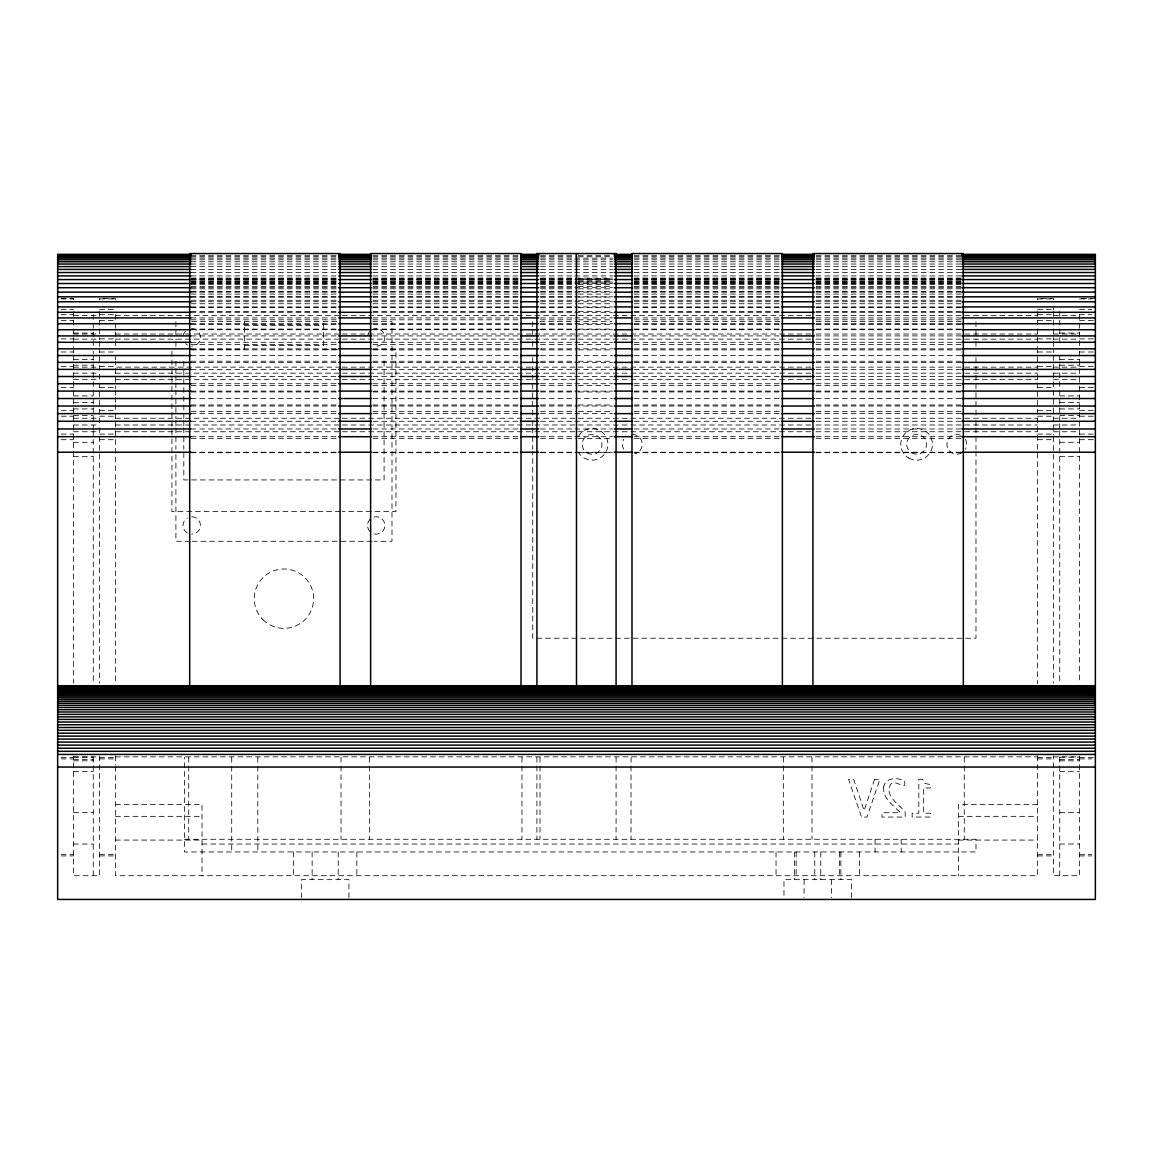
<?xml version="1.0" encoding="UTF-8"?>
<svg xmlns="http://www.w3.org/2000/svg" width="1153" height="1153" viewBox="0 0 1153 1153"><rect width="100%" height="100%" fill="white"/><g stroke="black" fill="none" stroke-linecap="round" stroke-linejoin="round"><path stroke-width="0.75" stroke-dasharray="5 3.75" d="M190.966 255.721L336.892 255.721M372.923 255.721L518.85 255.721M540.469 255.721L576.5 255.721M578.302 255.721L612.531 255.721M634.15 255.721L780.077 255.721M816.108 255.721L962.034 255.721M190.966 256.788L336.892 256.788M372.923 256.788L518.85 256.788M540.469 256.788L576.5 256.788M578.302 256.788L612.531 256.788M634.15 256.788L780.077 256.788M816.108 256.788L962.034 256.788M190.966 258.142L336.892 258.142M372.923 258.142L518.85 258.142M540.469 258.142L572.897 258.142M574.698 258.142L612.531 258.142M634.15 258.142L780.077 258.142M816.108 258.142L962.034 258.142M190.966 259.814L336.892 259.814M372.923 259.814L518.85 259.814M540.469 259.814L572.897 259.814M574.698 259.814L612.531 259.814M634.15 259.814L780.077 259.814M816.108 259.814L962.034 259.814M190.966 261.774L336.892 261.774M372.923 261.774L518.85 261.774M540.469 261.774L572.897 261.774M574.698 261.774L612.531 261.774M634.15 261.774L780.077 261.774M816.108 261.774L962.034 261.774M190.966 264.037L336.892 264.037M372.923 264.037L518.85 264.037M540.469 264.037L572.897 264.037M574.698 264.037L612.531 264.037M634.15 264.037L780.077 264.037M816.108 264.037L962.034 264.037M190.966 266.574L336.892 266.574M372.923 266.574L518.85 266.574M540.469 266.574L572.897 266.574M574.698 266.574L612.531 266.574M634.15 266.574L780.077 266.574M816.108 266.574L962.034 266.574M190.966 269.413L336.892 269.413M372.923 269.413L518.85 269.413M540.469 269.413L572.897 269.413M574.698 269.413L612.531 269.413M634.15 269.413L780.077 269.413M816.108 269.413L962.034 269.413M190.966 272.526L336.892 272.526M372.923 272.526L518.85 272.526M540.469 272.526L572.897 272.526M574.698 272.526L612.531 272.526M634.15 272.526L780.077 272.526M816.108 272.526L962.034 272.526M190.966 275.913L336.892 275.913M372.923 275.913L518.85 275.913M540.469 275.913L572.897 275.913M574.698 275.913L612.531 275.913M634.15 275.913L780.077 275.913M816.108 275.913L962.034 275.913M190.966 278.089L336.964 278.089M372.923 278.089L518.864 278.089M540.469 278.089L612.531 278.089M634.136 278.089L780.077 278.089M816.036 278.089L962.034 278.089M191.081 278.651L336.964 278.651M372.981 278.651L518.864 278.651M540.483 278.651L576.5 278.651M578.302 278.651L612.517 278.651M634.136 278.651L780.019 278.651M816.036 278.651L961.919 278.651M191.081 279.3L336.964 279.3M372.981 279.3L518.864 279.3M540.483 279.3L576.5 279.3M578.302 279.3L612.517 279.3M634.136 279.3L780.019 279.3M816.036 279.3L961.919 279.3M190.966 279.574L336.892 279.574M372.923 279.574L518.85 279.574M540.469 279.574L572.897 279.574M574.698 279.574L612.531 279.574M634.15 279.574L780.077 279.574M816.108 279.574L962.034 279.574M191.081 280.237L336.964 280.237M372.981 280.237L518.864 280.237M540.483 280.237L576.5 280.237M578.302 280.237L612.517 280.237M634.136 280.237L780.019 280.237M816.036 280.237L961.919 280.237M191.081 281.447L336.964 281.447M372.981 281.447L518.864 281.447M540.483 281.447L576.5 281.447M578.302 281.447L612.517 281.447M634.136 281.447L780.019 281.447M816.036 281.447L961.919 281.447M190.966 282.053L336.964 282.053M372.923 282.053L518.864 282.053M540.469 282.053L572.897 282.053M574.698 282.053L612.531 282.053M634.136 282.053L780.077 282.053M816.036 282.053L962.034 282.053M191.081 282.903L336.964 282.903M372.981 282.903L518.864 282.903M540.483 282.903L576.5 282.903M578.302 282.903L612.517 282.903M634.136 282.903L780.019 282.903M816.036 282.903L961.919 282.903M190.966 283.508L336.892 283.508M372.923 283.508L518.85 283.508M540.469 283.508L572.897 283.508M574.698 283.508L612.531 283.508M634.15 283.508L780.077 283.508M816.108 283.508L962.034 283.508M191.081 284.632L336.964 284.632M372.981 284.632L518.864 284.632M540.483 284.632L576.5 284.632M578.302 284.632L612.517 284.632M634.136 284.632L780.019 284.632M816.036 284.632L961.919 284.632M191.081 286.621L336.964 286.621M372.981 286.621L518.864 286.621M540.483 286.621L576.5 286.621M578.302 286.621L612.517 286.621M634.136 286.621L780.019 286.621M816.036 286.621L961.919 286.621M190.966 287.702L336.892 287.702M372.923 287.702L518.85 287.702M540.469 287.702L572.897 287.702M574.698 287.702L612.531 287.702M634.15 287.702L780.077 287.702M816.108 287.702L962.034 287.702M191.081 288.855L336.964 288.855M372.981 288.855L518.864 288.855M540.483 288.855L576.5 288.855M578.302 288.855L612.517 288.855M634.136 288.855L780.019 288.855M816.036 288.855L961.919 288.855M191.081 291.349L336.964 291.349M372.981 291.349L518.864 291.349M540.483 291.349L576.5 291.349M578.302 291.349L612.517 291.349M634.136 291.349L780.019 291.349M816.036 291.349L961.919 291.349M190.966 292.141L336.892 292.141M372.923 292.141L518.85 292.141M540.469 292.141L572.897 292.141M574.698 292.141L612.531 292.141M634.15 292.141L780.077 292.141M816.108 292.141L962.034 292.141M191.081 294.087L336.964 294.087M372.981 294.087L518.864 294.087M540.483 294.087L576.5 294.087M578.302 294.087L612.517 294.087M634.136 294.087L780.019 294.087M816.036 294.087L961.919 294.087M190.966 296.825L336.892 296.825M372.923 296.825L518.85 296.825M540.469 296.825L572.897 296.825M574.698 296.825L612.531 296.825M634.15 296.825L780.077 296.825M816.108 296.825L962.034 296.825M191.081 297.07L336.964 297.07M372.981 297.07L518.864 297.07M540.483 297.07L576.5 297.07M578.302 297.07L612.517 297.07M634.136 297.07L780.019 297.07M816.036 297.07L961.919 297.07M61.167 298.411L73.475 298.411L73.475 299.794M1095.35 298.411L1079.525 298.411L1079.525 299.794M61.167 298.958L73.475 298.958M99.605 298.958L115.43 298.958M1037.57 298.958L1053.395 298.958M1079.525 298.958L1091.833 298.958M191.081 300.299L336.964 300.299M372.981 300.299L518.864 300.299M540.483 300.299L576.5 300.299M578.302 300.299L612.517 300.299M634.136 300.299L780.019 300.299M816.036 300.299L961.919 300.299M190.966 301.755L336.892 301.755M372.923 301.755L518.85 301.755M540.469 301.755L572.897 301.755M574.698 301.755L612.531 301.755M634.15 301.755L780.077 301.755M816.108 301.755L962.034 301.755M191.081 303.758L336.964 303.758M372.981 303.758L518.864 303.758M540.483 303.758L576.5 303.758M578.302 303.758L612.517 303.758M634.136 303.758L780.019 303.758M816.036 303.758L961.919 303.758M190.966 306.914L336.892 306.914M372.923 306.914L518.85 306.914M540.469 306.914L572.897 306.914M574.698 306.914L612.531 306.914M634.15 306.914L780.077 306.914M816.108 306.914L962.034 306.914M191.081 307.447L336.964 307.447M372.981 307.447L518.864 307.447M540.483 307.447L576.5 307.447M578.302 307.447L612.517 307.447M634.136 307.447L780.019 307.447M816.036 307.447L961.919 307.447M61.167 309.638L73.475 309.638M99.605 309.638L115.43 309.638M1037.57 309.638L1053.395 309.638M1079.525 309.638L1091.833 309.638M191.081 311.353L336.964 311.353M372.981 311.353L518.864 311.353M540.483 311.353L576.5 311.353M578.302 311.353L612.517 311.353M634.136 311.353L780.019 311.353M816.036 311.353L961.919 311.353M190.966 312.304L336.892 312.304M372.923 312.304L518.85 312.304M540.469 312.304L572.897 312.304M574.698 312.304L612.531 312.304M634.15 312.304L780.077 312.304M816.108 312.304L962.034 312.304M61.167 314.711L73.475 314.711M99.605 314.711L115.43 314.711M1037.57 314.711L1053.395 314.711M1079.525 314.711L1091.833 314.711M73.475 315.317L99.605 315.475M115.43 315.475L340.567 315.475M342.369 315.475L576.5 315.475M578.302 315.475L814.234 315.475M816.036 315.475L1037.57 315.475M1053.395 315.475L1079.525 315.317M190.966 317.911L336.892 317.911M372.923 317.911L518.85 317.911M540.469 317.911L572.897 317.911M574.698 317.911L612.531 317.911M634.15 317.911L780.077 317.911M816.108 317.911L962.034 317.911M191.081 319.813L336.964 319.813M372.981 319.813L518.864 319.813M540.483 319.813L576.5 319.813M578.302 319.813L612.517 319.813M634.136 319.813L780.019 319.813M816.036 319.813L961.919 319.813M61.167 320.635L73.475 320.635M99.605 320.635L115.43 320.635M1037.57 320.635L1053.395 320.635M1079.525 320.635L1095.35 320.635M191.701 321.629L337.973 321.629M372.678 321.629L391.991 321.629L391.991 541.276L373.99 541.276M539.907 321.629L611.695 321.629M635.015 321.629L780.379 321.629M816.266 321.629L961.631 321.629M190.966 323.719L336.892 323.719M372.923 323.719L518.85 323.719M540.469 323.719L572.897 323.719M574.698 323.719L612.531 323.719M634.15 323.719L780.077 323.719M816.108 323.719L962.034 323.719M191.081 324.353L336.964 324.353M372.981 324.353L518.864 324.353M540.483 324.353L576.5 324.353M578.302 324.353L612.517 324.353M634.136 324.353L780.019 324.353M816.036 324.353L961.919 324.353M244.378 325.578L323.532 325.578M191.081 329.095L336.964 329.095M372.981 329.095L518.864 329.095M540.483 329.095L576.5 329.095M578.302 329.095L612.517 329.095M634.136 329.095L780.019 329.095M816.036 329.095L961.919 329.095M190.966 329.715L336.892 329.715M372.923 329.715L518.85 329.715M540.469 329.715L572.897 329.715M574.698 329.715L612.531 329.715M634.15 329.715L780.077 329.715M816.108 329.715L962.034 329.715M73.475 333.058L93.263 333.058M1059.737 333.058L1079.525 333.058M73.475 334.024L99.605 334.024M115.43 334.024L340.567 334.024M342.369 334.024L576.5 334.024M578.302 334.024L814.234 334.024M816.036 334.024L1037.57 334.024M1053.395 334.024L1079.525 334.024M190.966 335.912L336.892 335.912M372.923 335.912L518.85 335.912M540.469 335.912L572.897 335.912M574.698 335.912L612.531 335.912M634.15 335.912L780.077 335.912M816.108 335.912L962.034 335.912M61.167 338.896L73.475 338.896M99.605 338.896L115.43 338.896M1037.57 338.896L1053.395 338.896M1079.525 338.896L1095.35 338.896M73.475 339.141L99.605 339.141M115.43 339.141L340.567 339.141M342.369 339.141L576.5 339.141M578.302 339.141L814.234 339.141M816.036 339.141L1037.57 339.141M1053.395 339.141L1079.525 339.141M190.966 342.297L336.892 342.297M372.923 342.297L518.85 342.297M540.469 342.297L572.897 342.297M574.698 342.297L612.531 342.297M634.15 342.297L780.077 342.297M816.108 342.297L962.034 342.297M191.081 344.43L336.964 344.43M372.981 344.43L518.864 344.43M540.483 344.43L576.5 344.43M578.302 344.43L612.517 344.43M634.136 344.43L780.019 344.43M816.036 344.43L961.919 344.43M244.378 345.367L323.532 345.367M190.966 348.84L336.892 348.84M372.923 348.84L518.85 348.84M540.469 348.84L572.897 348.84M574.698 348.84L612.531 348.84M634.15 348.84L780.077 348.84M816.108 348.84L962.034 348.84M191.384 349.33L244.378 349.33L244.378 321.629M337.656 349.33L323.532 349.33L323.532 321.629M372.981 349.33L395.955 349.33L395.955 511.601L342.196 511.601M191.081 349.878L336.964 349.878M372.981 349.878L518.864 349.878M540.483 349.878L576.5 349.878M578.302 349.878L612.517 349.878M634.136 349.878L780.019 349.878M816.036 349.878L961.919 349.878M61.167 351.996L73.475 351.996M99.605 351.996L115.43 351.996M1037.57 351.996L1053.395 351.996M1079.525 351.996L1095.35 351.996M190.966 355.542L336.964 355.484M372.923 355.542L518.864 355.484M540.469 355.542L612.531 355.542M634.136 355.484L780.077 355.542M816.036 355.484L962.034 355.542M73.475 359.448L93.263 359.448M1059.737 359.448L1079.525 359.448M190.966 361.206L337.584 361.206M372.981 361.249L518.864 361.249M540.483 361.249L576.5 361.249M578.302 361.249L612.517 361.249M634.136 361.249L780.019 361.249M816.036 361.249L961.919 361.249M190.966 362.388L336.892 362.388M372.923 362.388L518.85 362.388M540.469 362.388L572.897 362.388M574.698 362.388L612.531 362.388M634.15 362.388L780.077 362.388M816.108 362.388L962.034 362.388M73.475 365.198L93.263 365.198M1059.737 365.198L1079.525 365.198M61.167 366.481L73.475 366.481M99.605 366.481L115.43 366.481M1037.57 366.481L1053.395 366.481M1079.525 366.481L1095.35 366.481M73.475 367.144L99.605 367.144M340.567 367.144L115.43 367.144L115.43 361.307M342.369 367.144L576.5 367.144M578.302 367.144L814.234 367.144M816.036 367.144L1037.57 367.144M1053.395 367.144L1079.525 367.144M190.966 369.378L336.892 369.378M372.923 369.378L518.85 369.378M540.469 369.378L572.897 369.378M574.698 369.378L612.531 369.378M634.15 369.378L780.077 369.378M816.108 369.378L962.034 369.378M73.475 373.168L99.605 373.168M115.43 373.168L340.567 373.168M342.369 373.168L576.5 373.168M578.302 373.168L814.234 373.168M816.036 373.168L1037.57 373.168M1053.395 373.168L1079.525 373.168M190.966 376.498L336.892 376.498M372.923 376.498L518.85 376.498M540.469 376.498L572.897 376.498M574.698 376.498L612.531 376.498M634.15 376.498L780.077 376.498M816.108 376.498L962.034 376.498M73.475 379.323L99.605 379.323M115.43 379.323L340.567 379.323M342.369 379.323L576.5 379.323M578.302 379.323L814.234 379.323M816.036 379.323L1037.57 379.323M1053.395 379.323L1079.525 379.323M190.966 383.733L336.892 383.733M372.923 383.733L518.85 383.733M540.469 383.733L572.897 383.733M574.698 383.733L612.531 383.733M634.15 383.733L780.077 383.733M816.108 383.733L962.034 383.733M191.081 385.592L336.964 385.592M372.981 385.592L518.864 385.592M540.483 385.592L576.5 385.592M578.302 385.592L612.517 385.592M634.136 385.592L780.019 385.592M816.036 385.592L961.919 385.592M61.167 387.61L73.475 387.61M99.605 387.61L115.43 387.61M1037.57 387.61L1053.395 387.61M1079.525 387.61L1095.35 387.61M190.966 391.083L336.892 391.083M372.923 391.083L518.85 391.083M540.469 391.083L572.897 391.083M574.698 391.083L612.531 391.083M634.15 391.083L780.077 391.083M816.108 391.083L962.034 391.083M191.081 391.962L336.964 391.962M372.981 391.962L518.864 391.962M540.483 391.962L576.5 391.962M578.302 391.962L612.517 391.962M634.136 391.962L780.019 391.962M816.036 391.962L961.919 391.962M73.475 395.911L93.263 395.911M1059.737 395.911L1079.525 395.911M190.966 398.52L336.964 398.419M372.923 398.52L518.864 398.419M540.469 398.52L612.531 398.52M634.136 398.419L780.077 398.52M816.036 398.419L962.034 398.52M73.475 402.383L93.263 402.383M1059.737 402.383L1079.525 402.383M191.081 404.962L336.964 404.962M372.981 404.962L518.864 404.962M540.483 404.962L576.5 404.962M578.302 404.962L612.517 404.962M634.136 404.962L780.019 404.962M816.036 404.962L961.919 404.962M190.966 406.029L336.892 406.029M372.923 406.029L518.85 406.029M540.469 406.029L572.897 406.029M574.698 406.029L612.531 406.029M634.15 406.029L780.077 406.029M816.108 406.029L962.034 406.029M73.475 408.926L93.263 408.926M1059.737 408.926L1079.525 408.926M61.167 410.338L73.475 410.338M99.605 410.338L115.43 410.338M1037.57 410.338L1053.395 410.338M1079.525 410.338L1095.35 410.338M191.081 411.578L336.964 411.578M372.981 411.578L518.864 411.578M540.483 411.578L576.5 411.578M578.302 411.578L612.517 411.578M634.136 411.578L780.019 411.578M816.036 411.578L961.919 411.578M190.966 413.624L336.892 413.624M372.923 413.624L518.85 413.624M540.469 413.624L572.897 413.624M574.698 413.624L612.531 413.624M634.15 413.624L780.077 413.624M816.108 413.624L962.034 413.624M73.475 415.541L93.263 415.541M1059.737 415.541L1079.525 415.541M61.167 416.204L73.475 416.204M99.605 416.204L115.43 416.204M1037.57 416.204L1053.395 416.204M1079.525 416.204L1095.35 416.204M73.475 418.251L99.605 418.251M115.43 418.251L340.567 418.251M342.369 418.251L576.5 418.251M578.302 418.251L814.234 418.251M816.036 418.251L1037.57 418.251M1053.395 418.251L1079.525 418.251M190.966 421.277L336.892 421.277M372.923 421.277L518.85 421.277M540.469 421.277L572.897 421.277M574.698 421.277L612.531 421.277M634.15 421.277L780.077 421.277M816.108 421.277L962.034 421.277M73.475 424.996L99.605 424.996M115.43 424.996L340.567 424.996M342.369 424.996L576.5 424.996M578.302 424.996L814.234 424.996M816.036 424.996L1037.57 424.996M1053.395 424.996L1079.525 424.996M190.966 428.974L336.892 428.974M372.923 428.974L518.85 428.974M540.469 428.974L572.897 428.974M574.698 428.974L612.531 428.974M634.15 428.974L780.077 428.974M816.108 428.974L962.034 428.974M73.475 431.755L99.605 431.755M115.43 431.755L340.567 431.755M342.369 431.755L576.5 431.755M578.302 431.755L814.234 431.755M816.036 431.755L1037.57 431.755M1053.395 431.755L1079.525 431.755M61.167 434.09L73.475 434.09M99.605 434.09L115.43 434.09M1037.57 434.09L1053.395 434.09M1079.525 434.09L1095.35 434.09M190.966 436.699L336.892 436.699M372.923 436.699L518.85 436.699M540.469 436.699L572.897 436.699M574.698 436.699L612.531 436.699M634.15 436.699L780.077 436.699M816.108 436.699L962.034 436.699M191.081 438.342L336.964 438.342M372.981 438.342L518.864 438.342M540.483 438.342L576.5 438.342M578.302 438.342L612.517 438.342M634.136 438.342L780.019 438.342M816.036 438.342L961.919 438.342M61.167 439.697L73.475 439.697M99.605 439.697L115.43 439.697M1037.57 439.697L1053.395 439.697M1079.525 439.697L1095.35 439.697M73.475 442.291L93.263 442.291M1059.737 442.291L1079.525 442.291M190.966 452.235L336.892 452.235M372.923 452.235L518.85 452.235M540.469 452.235L572.897 452.235M574.698 452.235L612.531 452.235M634.15 452.235L780.077 452.235M816.108 452.235L962.034 452.235M191.081 452.697L336.964 452.697M372.981 452.697L518.864 452.697M540.483 452.697L576.5 452.697M578.302 452.697L612.517 452.697M634.136 452.697L780.019 452.697M816.036 452.697L961.919 452.697M73.475 456.66L93.263 456.66M1059.737 456.66L1079.525 456.66M340.394 511.601L171.941 511.601L171.941 349.33M190.317 541.276L175.905 541.276L175.905 451.255M192.119 541.276L372.188 541.276M73.475 756.872L99.605 756.872M115.43 756.872L1037.57 756.872M1053.395 756.872L1079.525 756.872M73.475 757.175L93.263 757.175M1059.737 757.175L1079.525 757.175M61.167 757.377L73.475 757.377M99.605 757.377L115.43 757.377M1037.57 757.377L1053.395 757.377M1079.525 757.377L1095.35 757.377M61.167 758.89L73.475 758.89M99.605 758.89L115.43 758.89M1037.57 758.89L1053.395 758.89M1079.525 758.89L1091.833 758.89M73.475 759.337L93.263 759.337M1059.737 759.337L1079.525 759.337M73.475 760.821L93.263 760.821M1059.737 760.821L1079.525 760.821M73.475 771.645L93.263 771.645M1059.737 771.645L1079.525 771.645M115.43 804.463L202.02 804.463L202.02 875.703M1037.57 804.463L958.417 804.463L958.417 875.703M73.475 812.375L93.263 812.375M1059.737 812.375L1079.525 812.375M115.43 816.338L202.02 816.338M958.417 816.338L1037.57 816.338M184.451 839.283L975.986 839.283L975.986 851.952L184.451 851.952L184.451 757.233M115.43 840.076L202.02 840.076M958.417 840.076L1037.57 840.076M73.475 844.039L93.263 844.039M202.02 844.039L958.417 844.039M1059.737 844.039L1079.525 844.039M61.167 854.33L73.475 854.33M99.605 854.33L115.43 854.33M1037.57 854.33L1053.395 854.33M1079.525 854.33L1091.833 854.33M61.167 855.915L73.475 855.915M99.605 855.915L115.43 855.915M1037.57 855.915L1053.395 855.915M1079.525 855.915L1091.833 855.915M1079.525 314.438L1079.525 347.457M1079.525 351.103L1079.525 683.21M1079.525 755.993L1079.525 875.703L1053.395 875.703L1053.395 755.993M1059.737 311.396L1059.737 343.219M1059.737 355.239L1059.737 422.373M1059.737 423.9L1059.737 429.565M1059.737 430.645L1059.737 683.21M1059.737 756.973L1059.737 875.703M1053.395 299.794L1053.395 298.411L1037.57 298.411L1037.57 299.794M1053.395 307.433L1053.395 310.056M1053.395 311.353L1053.395 339.616M1053.395 341.418L1053.395 347.457M1053.395 349.878L1053.395 352.688M1053.395 355.484L1053.395 435.041M1053.395 436.756L1053.395 683.21M1037.57 311.353L1037.57 347.457M1037.57 349.878L1037.57 352.688M1037.57 356.681L1037.57 683.772M1037.57 755.82L1037.57 875.703L115.43 875.703L115.43 766.63M975.986 321.629L975.986 339.616M975.986 341.418L975.986 346.808M975.986 357.603L975.986 418.77M975.986 420.571L975.986 425.961M975.986 427.763L975.986 434.955M975.986 436.756L975.986 449.353M975.986 451.154L975.986 638.243L532.729 638.243L532.729 451.154M964.268 757.233L964.268 839.283M901.185 839.283L901.185 851.952M875.069 839.283L875.069 851.952M859.475 851.952L859.475 875.703M851.563 897.654L851.563 879.653L783.968 879.653L783.968 897.654M840.868 851.952L840.868 879.653M839.37 851.952L839.37 875.703M831.457 879.653L831.457 897.654M820.763 851.952L820.763 879.653M814.753 851.952L814.753 879.653M811.986 757.233L811.986 839.283M804.059 879.653L804.059 897.654M796.146 851.952L796.146 875.703M794.648 851.952L794.648 879.653M783.334 757.233L783.334 839.283M776.041 851.952L776.041 875.703M631.037 757.233L631.037 839.283M616.077 757.233L616.077 839.283M540.008 757.233L540.008 839.283M536.923 757.233L536.923 839.283M532.729 321.629L532.729 339.616M532.729 341.418L532.729 346.808M532.729 357.603L532.729 418.77M532.729 420.571L532.729 425.961M532.729 427.763L532.729 434.955M532.729 436.756L532.729 449.353M521.963 757.233L521.963 839.283M384.079 361.206L384.079 479.936L183.817 479.936L183.817 451.154M369.666 757.233L369.666 839.283M356.853 851.952L356.853 875.703M348.941 897.654L348.941 879.653L301.437 879.653L301.437 897.654M341.014 757.233L341.014 839.283M338.247 851.952L338.247 879.653M312.132 851.952L312.132 879.653M293.525 851.952L293.525 875.703M257.825 757.29L257.825 764.439M257.825 766.226L257.825 851.952M231.71 757.29L231.71 764.439M231.71 766.226L231.71 851.952M188.732 757.233L188.732 839.283M183.817 361.206L183.817 418.77M183.817 420.571L183.817 425.961M183.817 427.763L183.817 434.955M183.817 436.756L183.817 449.353M175.905 321.629L175.905 339.631M175.905 341.432L175.905 346.837M175.905 361.235L175.905 366.64M175.905 368.441L175.905 373.831M175.905 375.633L175.905 381.038M175.905 382.839L175.905 388.244M175.905 390.045L175.905 418.842M175.905 420.643L175.905 426.048M175.905 427.849L175.905 435.056M175.905 436.857L175.905 449.454M115.43 299.794L115.43 298.411L99.605 298.411L99.605 299.794M115.43 314.481L115.43 347.457M115.43 356.681L115.43 359.895M115.43 368.513L115.43 388.777M115.43 390.132L115.43 396.805M115.43 397.338L115.43 403.334M115.43 404.544L115.43 683.772M115.43 755.82L115.43 765.102M99.605 311.353L99.605 339.616M99.605 341.418L99.605 347.457M99.605 349.878L99.605 352.688M99.605 356.681L99.605 426.596M99.605 427.763L99.605 683.21M99.605 755.993L99.605 875.703L73.475 875.703L73.475 755.993M93.263 314.438L93.263 346.621M93.263 351.103L93.263 353.841M93.263 355.239L93.263 429.565M93.263 430.645L93.263 683.21M93.263 756.973L93.263 875.703M73.475 311.396L73.475 347.457M73.475 349.878L73.475 352.688M73.475 355.239L73.475 683.21M578.388 436.396A15.825 15.825 0 0 1 602.27 432.188A15.825 15.825 0 0 1 602.27 456.444A15.825 15.825 0 0 1 578.388 452.235M373.903 517.034A8.705 8.705 0 0 1 384.799 526.59A8.705 8.705 0 0 1 371.814 532.989M370.012 531.605A8.705 8.705 0 0 1 370.012 519.282M191.729 516.746A8.705 8.705 0 0 1 200.449 525.451A8.705 8.705 0 0 1 191.729 534.156M187.377 532.989A8.705 8.705 0 0 1 187.377 517.899M191.729 328.749A8.705 8.705 0 0 1 200.449 337.454A8.705 8.705 0 0 1 191.729 346.159M187.377 344.992A8.705 8.705 0 0 1 185.575 343.608M183.327 335.206A8.705 8.705 0 0 1 185.575 331.3M371.814 329.917A8.705 8.705 0 0 1 384.799 336.316A8.705 8.705 0 0 1 373.903 345.871M367.749 335.206A8.705 8.705 0 0 1 370.012 331.3M632.305 434.422A9.887 9.887 0 0 1 634.871 453.864M623.73 449.266A9.887 9.887 0 0 1 623.73 439.365M965.407 439.365A9.887 9.887 0 0 1 965.407 449.266M961.775 452.884A9.887 9.887 0 0 1 946.944 444.309A9.887 9.887 0 0 1 961.775 435.748M883.717 786.75C882.247 798.28 893.546 805.443 900.464 812.735L881.973 812.735L881.973 817.059L905.191 817.059L905.191 811.784C899.037 804.535 884.192 795.512 890.534 784.53C895.42 777.915 907.368 792.745 904.413 780.927C897.61 777.281 885.403 777.309 883.717 786.75M874.536 779.428L864.13 810.674L853.71 779.428L848.608 779.428L861.55 817.059L866.955 817.059L879.898 779.428L874.536 779.428M922.731 779.298L918.811 779.298L918.811 813.225L912.138 813.225L912.138 817.059L930.5 817.059L930.5 813.225L923.668 813.225L923.668 788.003L930.5 788.003L930.5 784.559L924.792 783.463L922.731 779.298M908.708 458.029A15.825 15.825 0 0 0 932.446 444.309A15.825 15.825 0 0 0 908.708 430.602A15.825 15.825 0 0 0 908.708 458.029M587.151 452.884A9.887 9.887 0 0 0 601.981 444.309A9.887 9.887 0 0 0 587.151 435.748A9.887 9.887 0 0 0 587.151 452.884M911.677 452.884A9.887 9.887 0 0 0 926.522 444.309A9.887 9.887 0 0 0 911.677 435.748A9.887 9.887 0 0 0 911.677 452.884M262.956 619.651A29.675 29.675 0 0 0 312.622 606.348A29.675 29.675 0 0 0 276.273 569.986A29.675 29.675 0 0 0 262.956 619.651"/><path stroke-width="1.5" d="M190.966 254.352L57.65 254.352L57.65 899.441L1095.35 899.441L1095.35 254.352L962.034 254.352M338.694 254.352L371.122 254.352M520.652 254.352L538.667 254.352M614.333 254.352L632.348 254.352M781.878 254.352L814.306 254.352M57.65 254.957L190.966 254.957M338.694 254.957L371.122 254.957M520.652 254.957L538.667 254.957M614.333 254.957L632.348 254.957M781.878 254.957L814.306 254.957M962.034 254.957L1095.35 254.957M57.65 255.721L190.966 255.721M338.694 255.721L371.122 255.721M520.652 255.721L538.667 255.721M614.333 255.721L632.348 255.721M781.878 255.721L814.306 255.721M962.034 255.721L1095.35 255.721M57.65 256.788L190.966 256.788M338.694 256.788L371.122 256.788M520.652 256.788L538.667 256.788M614.333 256.788L632.348 256.788M781.878 256.788L814.306 256.788M962.034 256.788L1095.35 256.788M57.65 258.142L190.966 258.142M338.694 258.142L371.122 258.142M520.652 258.142L538.667 258.142M614.333 258.142L632.348 258.142M781.878 258.142L814.306 258.142M962.034 258.142L1095.35 258.142M57.65 259.814L190.966 259.814M338.694 259.814L371.122 259.814M520.652 259.814L538.667 259.814M614.333 259.814L632.348 259.814M781.878 259.814L814.306 259.814M962.034 259.814L1095.35 259.814M57.65 261.774L190.966 261.774M338.694 261.774L371.122 261.774M520.652 261.774L538.667 261.774M614.333 261.774L632.348 261.774M781.878 261.774L814.306 261.774M962.034 261.774L1095.35 261.774M57.65 264.037L190.966 264.037M338.694 264.037L371.122 264.037M520.652 264.037L538.667 264.037M614.333 264.037L632.348 264.037M781.878 264.037L814.306 264.037M962.034 264.037L1095.35 264.037M57.65 266.574L190.966 266.574M338.694 266.574L371.122 266.574M520.652 266.574L538.667 266.574M614.333 266.574L632.348 266.574M781.878 266.574L814.306 266.574M962.034 266.574L1095.35 266.574M57.65 269.413L190.966 269.413M338.694 269.413L371.122 269.413M520.652 269.413L538.667 269.413M614.333 269.413L632.348 269.413M781.878 269.413L814.306 269.413M962.034 269.413L1095.35 269.413M57.65 272.526L190.966 272.526M338.694 272.526L371.122 272.526M520.652 272.526L538.667 272.526M614.333 272.526L632.348 272.526M781.878 272.526L814.306 272.526M962.034 272.526L1095.35 272.526M57.65 275.913L190.966 275.913M338.694 275.913L371.122 275.913M520.652 275.913L538.667 275.913M614.333 275.913L632.348 275.913M781.878 275.913L814.306 275.913M962.034 275.913L1095.35 275.913M57.65 279.574L190.966 279.574M338.694 279.574L371.122 279.574M520.652 279.574L538.667 279.574M614.333 279.574L632.348 279.574M781.878 279.574L814.306 279.574M962.034 279.574L1095.35 279.574M57.65 283.508L190.966 283.508M338.694 283.508L371.122 283.508M520.652 283.508L538.667 283.508M614.333 283.508L632.348 283.508M781.878 283.508L814.306 283.508M962.034 283.508L1095.35 283.508M57.65 287.702L190.966 287.702M338.694 287.702L371.122 287.702M520.652 287.702L538.667 287.702M614.333 287.702L632.348 287.702M781.878 287.702L814.306 287.702M962.034 287.702L1095.35 287.702M57.65 292.141L190.966 292.141M338.694 292.141L371.122 292.141M520.652 292.141L538.667 292.141M614.333 292.141L632.348 292.141M781.878 292.141L814.306 292.141M962.034 292.141L1095.35 292.141M57.65 296.825L190.966 296.825M338.694 296.825L371.122 296.825M520.652 296.825L538.667 296.825M614.333 296.825L632.348 296.825M781.878 296.825L814.306 296.825M962.034 296.825L1095.35 296.825M57.65 301.755L190.966 301.755M338.694 301.755L371.122 301.755M520.652 301.755L538.667 301.755M614.333 301.755L632.348 301.755M781.878 301.755L814.306 301.755M962.034 301.755L1095.35 301.755M57.65 306.914L190.966 306.914M338.694 306.914L371.122 306.914M520.652 306.914L538.667 306.914M614.333 306.914L632.348 306.914M781.878 306.914L814.306 306.914M962.034 306.914L1095.35 306.914M57.65 312.304L190.966 312.304M338.694 312.304L371.122 312.304M520.652 312.304L538.667 312.304M614.333 312.304L632.348 312.304M781.878 312.304L814.306 312.304M962.034 312.304L1095.35 312.304M57.65 317.911L190.966 317.911M338.694 317.911L371.122 317.911M520.652 317.911L538.667 317.911M614.333 317.911L632.348 317.911M781.878 317.911L814.306 317.911M962.034 317.911L1095.35 317.911M57.65 323.719L190.966 323.719M338.694 323.719L371.122 323.719M520.652 323.719L538.667 323.719M614.333 323.719L632.348 323.719M781.878 323.719L814.306 323.719M962.034 323.719L1095.35 323.719M57.65 329.715L190.966 329.715M338.694 329.715L371.122 329.715M520.652 329.715L538.667 329.715M614.333 329.715L632.348 329.715M781.878 329.715L814.306 329.715M962.034 329.715L1095.35 329.715M57.65 335.912L190.966 335.912M338.694 335.912L371.122 335.912M520.652 335.912L538.667 335.912M614.333 335.912L632.348 335.912M781.878 335.912L814.306 335.912M962.034 335.912L1095.35 335.912M57.65 342.297L190.966 342.297M338.694 342.297L371.122 342.297M520.652 342.297L538.667 342.297M614.333 342.297L632.348 342.297M781.878 342.297L814.306 342.297M962.034 342.297L1095.35 342.297M57.65 348.84L190.966 348.84M338.694 348.84L371.122 348.84M520.652 348.84L538.667 348.84M614.333 348.84L632.348 348.84M781.878 348.84L814.306 348.84M962.034 348.84L1095.35 348.84M57.65 355.542L190.966 355.542M338.694 355.542L371.122 355.542M520.652 355.542L538.667 355.542M614.333 355.542L632.348 355.542M781.878 355.542L814.306 355.542M962.034 355.542L1095.35 355.542M57.65 362.388L190.966 362.388M338.694 362.388L371.122 362.388M520.652 362.388L538.667 362.388M614.333 362.388L632.348 362.388M781.878 362.388L814.306 362.388M962.034 362.388L1095.35 362.388M57.65 369.378L190.966 369.378M338.694 369.378L371.122 369.378M520.652 369.378L538.667 369.378M614.333 369.378L632.348 369.378M781.878 369.378L814.306 369.378M962.034 369.378L1095.35 369.378M57.65 376.498L190.966 376.498M338.694 376.498L371.122 376.498M520.652 376.498L538.667 376.498M614.333 376.498L632.348 376.498M781.878 376.498L814.306 376.498M962.034 376.498L1095.35 376.498M57.65 383.733L190.966 383.733M338.694 383.733L371.122 383.733M520.652 383.733L538.667 383.733M614.333 383.733L632.348 383.733M781.878 383.733L814.306 383.733M962.034 383.733L1095.35 383.733M57.65 391.083L190.966 391.083M338.694 391.083L371.122 391.083M520.652 391.083L538.667 391.083M614.333 391.083L632.348 391.083M781.878 391.083L814.306 391.083M962.034 391.083L1095.35 391.083M57.65 398.52L190.966 398.52M338.694 398.52L371.122 398.52M520.652 398.52L538.667 398.52M614.333 398.52L632.348 398.52M781.878 398.52L814.306 398.52M962.034 398.52L1095.35 398.52M57.65 406.029L190.966 406.029M338.694 406.029L371.122 406.029M520.652 406.029L538.667 406.029M614.333 406.029L632.348 406.029M781.878 406.029L814.306 406.029M962.034 406.029L1095.35 406.029M57.65 413.624L190.966 413.624M338.694 413.624L371.122 413.624M520.652 413.624L538.667 413.624M614.333 413.624L632.348 413.624M781.878 413.624L814.306 413.624M962.034 413.624L1095.35 413.624M57.65 421.277L190.966 421.277M338.694 421.277L371.122 421.277M520.652 421.277L538.667 421.277M614.333 421.277L632.348 421.277M781.878 421.277L814.306 421.277M962.034 421.277L1095.35 421.277M57.65 428.974L190.966 428.974M338.694 428.974L371.122 428.974M520.652 428.974L538.667 428.974M614.333 428.974L632.348 428.974M781.878 428.974L814.306 428.974M962.034 428.974L1095.35 428.974M57.65 436.699L190.966 436.699M338.694 436.699L371.122 436.699M520.652 436.699L538.667 436.699M614.333 436.699L632.348 436.699M781.878 436.699L814.306 436.699M962.034 436.699L1095.35 436.699M57.65 452.235L190.966 452.235M338.694 452.235L371.122 452.235M520.652 452.235L538.667 452.235M614.333 452.235L632.348 452.235M781.878 452.235L814.306 452.235M962.034 452.235L1095.35 452.235M57.65 685.732L1095.35 685.732M57.65 686.741L1095.35 686.741M57.65 687.303L1095.35 687.303M57.65 687.995L1095.35 687.995M57.65 688.802L1095.35 688.802M57.65 689.739L1095.35 689.739M57.65 690.791L1095.35 690.791M57.65 691.973L1095.35 691.973M57.65 693.256L1095.35 693.256M57.65 694.654L1095.35 694.654M57.65 696.167L1095.35 696.167M57.65 697.796L1095.35 697.796M57.65 699.525L1095.35 699.525M57.65 701.37L1095.35 701.37M57.65 703.301L1095.35 703.301M57.65 705.333L1095.35 705.333M57.65 707.466L1095.35 707.466M57.65 709.686L1095.35 709.686M57.65 711.992L1095.35 711.992M57.65 714.399L1095.35 714.399M57.65 716.863L1095.35 716.863M57.65 719.414L1095.35 719.414M57.65 722.052L1095.35 722.052M57.65 724.733L1095.35 724.733M57.65 727.5L1095.35 727.5M57.65 730.31L1095.35 730.31M57.65 733.178L1095.35 733.178M57.65 736.104L1095.35 736.104M57.65 739.073L1095.35 739.073M57.65 742.085L1095.35 742.085M57.65 745.126L1095.35 745.126M57.65 748.211L1095.35 748.211M57.65 751.309L1095.35 751.309M57.65 754.437L1095.35 754.437M57.65 767.062L1095.35 767.062M963.317 687.433L963.317 253.559L812.937 253.559L812.937 687.433M782.383 687.433L782.383 253.559L631.988 253.559L631.988 687.433M616.077 687.433L616.077 253.559L536.923 253.559L536.923 687.433M576.5 253.559L576.5 687.433M521.012 687.433L521.012 253.559L370.617 253.559L370.617 687.433M340.063 687.433L340.063 253.559L189.683 253.559L189.683 687.433"/></g></svg>
